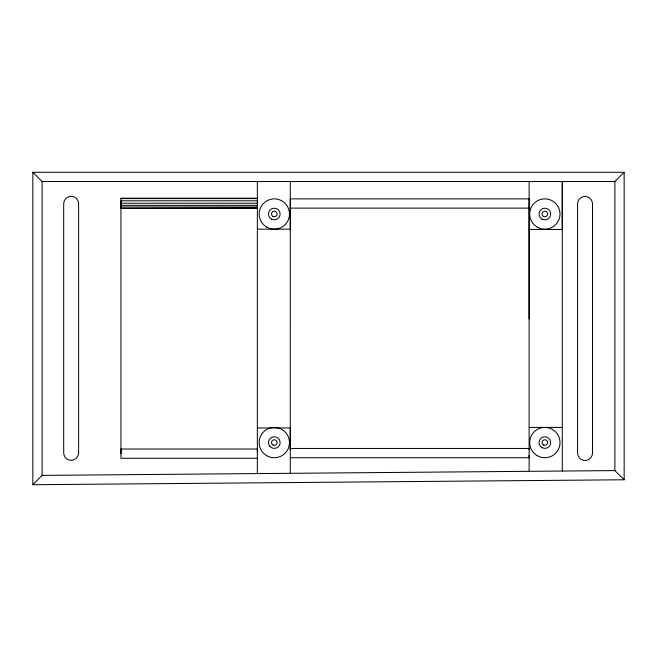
<?xml version="1.0" encoding="UTF-8"?>
<svg xmlns="http://www.w3.org/2000/svg" width="657" height="657" viewBox="0 0 657 657"><rect width="100%" height="100%" fill="white"/><g stroke="black" fill="none" stroke-linecap="round" stroke-linejoin="round"><path stroke-width="0.99" d="M257.355 208.409L120.954 208.409L120.954 198.225L257.355 198.225L257.355 181.529M257.355 473.59L257.355 198.225M290.279 449.511L290.287 208.4M529.123 208.121L290.279 208.121L290.279 198.866L529.123 198.866L529.123 318.965M529.123 449.7L529.123 448.46L290.279 448.46L290.279 449.7M623.83 479.462L624.15 479.774L614.895 470.601L614.895 181.529L624.15 172.274L624.15 479.774L32.85 484.726L32.85 172.274L624.15 172.274L623.838 172.594M33.162 484.406L32.85 484.726L42.105 475.389L614.895 470.601M33.162 172.594L32.85 172.274L42.105 181.529L614.895 181.529M120.954 198.578L257.355 198.578M257.355 200.796L120.954 200.796L120.954 458.274L257.355 458.274M120.954 203.235L257.355 203.235M120.954 205.362L257.355 205.362M120.954 207.012L257.355 207.012M257.355 208.055L120.954 208.409M257.347 229.162L290.287 229.162L290.279 181.529M529.123 229.449L562.285 229.449L562.285 181.529L562.285 471.036M529.123 427.42L562.285 427.42M257.355 427.953L290.287 427.953L290.279 473.311M290.279 457.724L529.123 457.724L529.123 455.326M257.355 451.729L257.355 449.018L120.954 449.018L120.954 453.65M529.123 181.529L529.123 471.315M42.105 181.529L42.105 475.389M592.507 453.002L592.507 203.925A7.465 7.465 0 0 0 585.042 196.459A7.465 7.465 0 0 0 577.577 203.925L577.577 453.002A7.465 7.465 0 0 0 585.042 460.467A7.465 7.465 0 0 0 592.507 453.002M78.618 452.854L78.618 203.777A7.465 7.465 0 0 0 71.153 196.312A7.465 7.465 0 0 0 63.696 203.777L63.696 452.854A7.465 7.465 0 0 0 71.153 460.319A7.465 7.465 0 0 0 78.618 452.854M272.91 216.44A2.8 2.8 0 0 0 277.114 214.018A2.8 2.8 0 0 0 272.91 211.595A2.8 2.8 0 0 0 272.91 216.44M272.91 444.994A2.8 2.8 0 0 0 277.114 442.572A2.8 2.8 0 0 0 272.91 440.149A2.8 2.8 0 0 0 272.91 444.994M543.446 444.994A2.8 2.8 0 0 0 547.642 442.572A2.8 2.8 0 0 0 543.446 440.149A2.8 2.8 0 0 0 543.446 444.994M543.446 216.44A2.8 2.8 0 0 0 547.642 214.018A2.8 2.8 0 0 0 543.446 211.595A2.8 2.8 0 0 0 543.446 216.44M541.935 219.068A5.831 5.831 0 0 0 550.681 214.018A5.831 5.831 0 0 0 541.935 208.967A5.831 5.831 0 0 0 541.935 219.068M266.734 227.141A15.16 15.16 0 0 0 289.474 214.018A15.16 15.16 0 0 0 266.734 200.886A15.16 15.16 0 0 0 266.734 227.141M266.734 455.703A15.16 15.16 0 0 0 289.474 442.572A15.16 15.16 0 0 0 266.734 429.44A15.16 15.16 0 0 0 266.734 455.703M269.69 446.119A5.831 5.831 0 0 0 279.701 444.805A5.831 5.831 0 0 0 273.55 436.79A5.831 5.831 0 0 0 269.69 446.119M271.398 219.068A5.831 5.831 0 0 0 280.145 214.018A5.831 5.831 0 0 0 271.398 208.967A5.831 5.831 0 0 0 271.398 219.068M537.27 455.703A15.16 15.16 0 0 0 560.01 442.572A15.16 15.16 0 0 0 537.27 429.44A15.16 15.16 0 0 0 537.27 455.703M537.27 227.141A15.16 15.16 0 0 0 560.01 214.018A15.16 15.16 0 0 0 537.27 200.886A15.16 15.16 0 0 0 537.27 227.141M541.935 447.622A5.831 5.831 0 0 0 550.681 442.572A5.831 5.831 0 0 0 541.935 437.521A5.831 5.831 0 0 0 541.935 447.622"/></g></svg>
